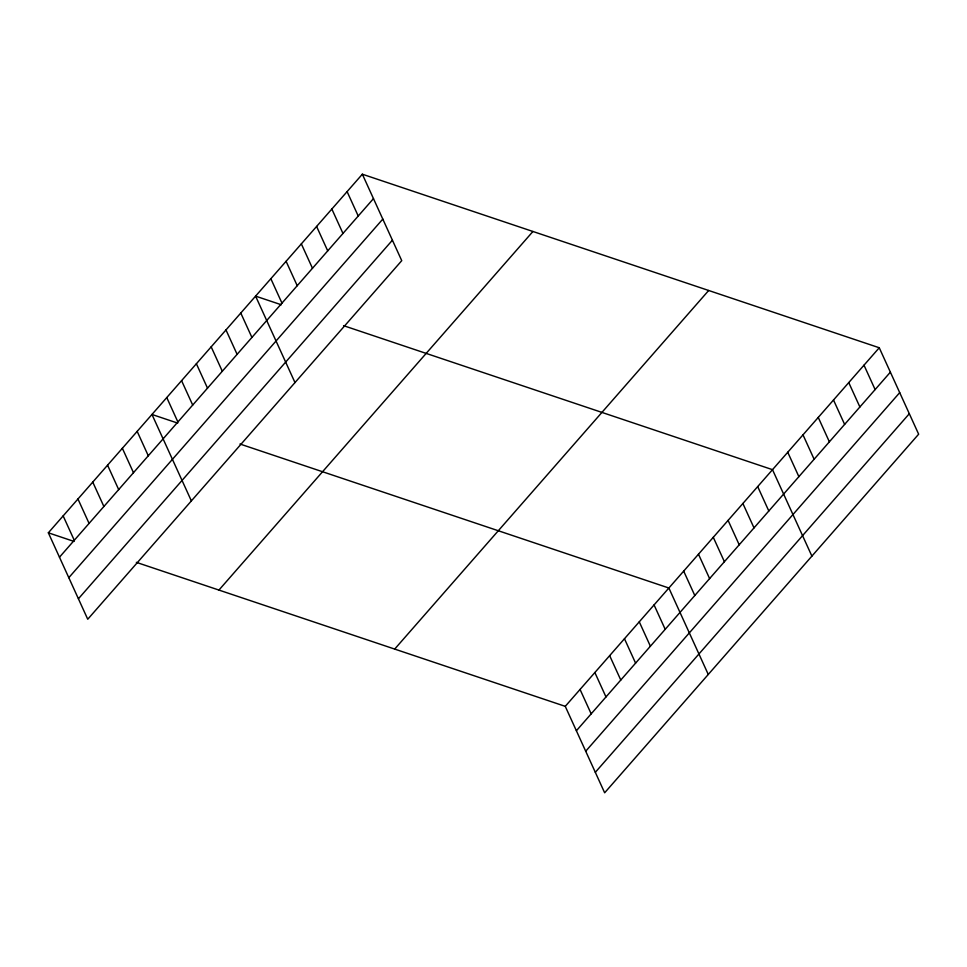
<?xml version="1.0" encoding="UTF-8"?>
<svg xmlns="http://www.w3.org/2000/svg" width="967" height="967" viewBox="0 0 967 967"><rect width="100%" height="100%" fill="white"/><g stroke="black" fill="none" stroke-linecap="round" stroke-linejoin="round"><path stroke-width="1.45" d="M362.347 174.205L401.74 260.655L87.743 619.243L48.35 532.805L362.347 174.205L879.257 347.757L918.65 434.195L604.653 792.795L565.26 706.345L136.347 562.347M59.471 557.21L373.48 198.61M68.802 577.686L382.799 219.086M78.412 598.778L392.421 240.179M218.929 590.075L532.926 231.476M394.681 649.087L708.678 290.487M565.26 706.345L879.257 347.757M576.38 730.75L890.377 372.162M585.712 751.226L899.709 392.626M595.321 772.319L909.318 413.719M281.312 304.762L255.59 296.132L294.983 382.569M343.587 325.674L772.5 469.672L811.893 556.122M177.698 423.111L151.976 414.468L191.369 500.906M239.973 444.01L668.874 588.009L708.267 674.458M48.35 532.805L74.072 541.447M864.002 365.175L875.123 389.58M848.748 382.581L859.881 406.986M833.506 400L844.626 424.404M818.251 417.418L829.372 441.822M802.997 434.836L814.117 459.24M787.742 452.254L798.875 476.658M757.693 486.582L768.813 510.987M742.886 503.481L754.006 527.885M728.091 520.391L739.211 544.796M713.283 537.301L724.404 561.706M698.476 554.2L709.609 578.604M683.681 571.11L694.802 595.515M654.067 604.919L665.199 629.324M639.272 621.829L650.392 646.234M624.464 638.728L635.585 663.132M609.657 655.638L620.79 680.043M594.862 672.536L605.983 696.941M580.055 689.447L591.175 713.851M347.105 191.623L358.225 216.028M331.85 209.041L342.971 233.446M316.596 226.459L327.716 250.864M301.341 243.877L312.474 268.282M286.099 261.295L297.22 285.7M270.845 278.714L281.965 303.118M240.783 313.042L251.916 337.447M225.988 329.94L237.108 354.345M211.181 346.851L222.301 371.255M196.386 363.749L207.506 388.154M181.578 380.66L192.699 405.064M166.771 397.57L177.892 421.975M137.169 431.379L148.289 455.783M122.362 448.277L133.482 472.682M107.567 465.187L118.687 489.592M92.759 482.086L103.88 506.49M77.952 498.996L89.073 523.401M63.157 515.907L74.278 540.311"/></g></svg>
